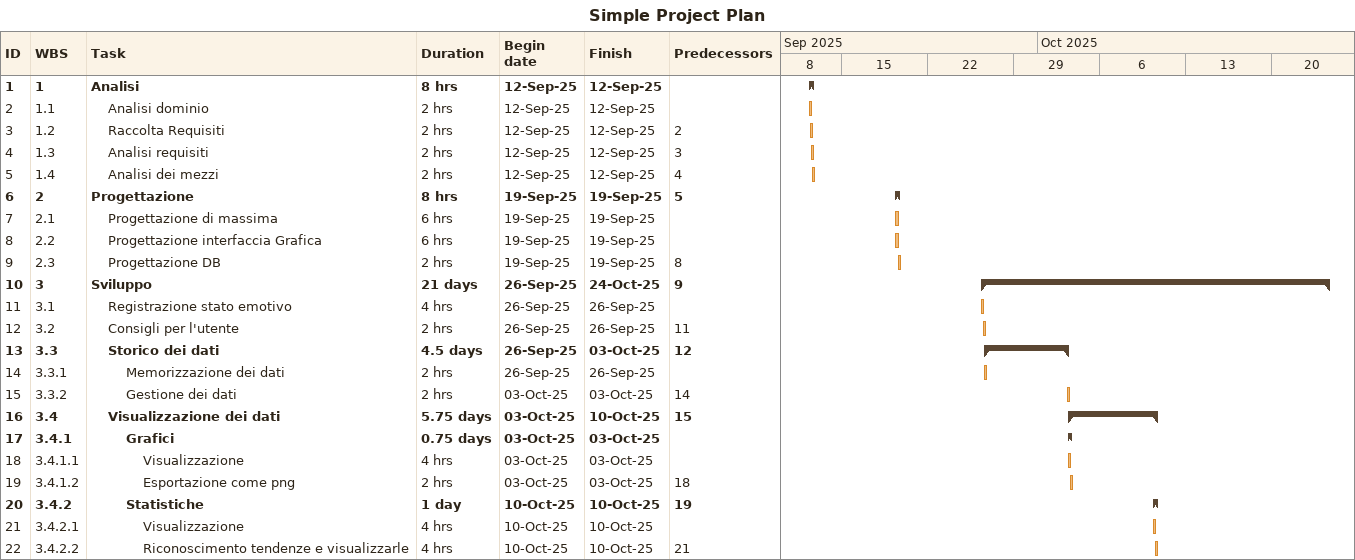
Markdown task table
Simple Project Plan

| ID | WBS | Task | Duration | Start | Finish | Predecessors |
|---|---|---|---|---|---|---|
| 1 | 1 | **Analisi** | 8h | 2025-09-12 | 2025-09-12 |  |
| 2 | 1.1 | Analisi dominio | 2h | 2025-09-12 | 2025-09-12 |  |
| 3 | 1.2 | Raccolta Requisiti | 2h | 2025-09-12 | 2025-09-12 | 2 |
| 4 | 1.3 | Analisi requisiti | 2h | 2025-09-12 | 2025-09-12 | 3 |
| 5 | 1.4 | Analisi dei mezzi | 2h | 2025-09-12 | 2025-09-12 | 4 |
| 6 | 2 | **Progettazione** | 8h | 2025-09-19 | 2025-09-19 | 5 |
| 7 | 2.1 | Progettazione di massima | 6h | 2025-09-19 | 2025-09-19 |  |
| 8 | 2.2 | Progettazione interfaccia Grafica | 6h | 2025-09-19 | 2025-09-19 |  |
| 9 | 2.3 | Progettazione DB | 2h | 2025-09-19 | 2025-09-19 | 8 |
| 10 | 3 | **Sviluppo** | 21d | 2025-09-26 | 2025-10-24 | 9 |
| 11 | 3.1 | Registrazione stato emotivo | 4h | 2025-09-26 | 2025-09-26 |  |
| 12 | 3.2 | Consigli per l'utente | 2h | 2025-09-26 | 2025-09-26 | 11 |
| 13 | 3.3 | **Storico dei dati** | 4.5d | 2025-09-26 | 2025-10-03 | 12 |
| 14 | 3.3.1 | Memorizzazione dei dati | 2h | 2025-09-26 | 2025-09-26 |  |
| 15 | 3.3.2 | Gestione dei dati | 2h | 2025-10-03 | 2025-10-03 | 14 |
| 16 | 3.4 | **Visualizzazione dei dati** | 5.75d | 2025-10-03 | 2025-10-10 | 15 |
| 17 | 3.4.1 | **Grafici** | 0.75d | 2025-10-03 | 2025-10-03 |  |
| 18 | 3.4.1.1 | Visualizzazione | 4h | 2025-10-03 | 2025-10-03 |  |
| 19 | 3.4.1.2 | Esportazione come png | 2h | 2025-10-03 | 2025-10-03 | 18 |
| 20 | 3.4.2 | **Statistiche** | 1d | 2025-10-10 | 2025-10-10 | 19 |
| 21 | 3.4.2.1 | Visualizzazione | 4h | 2025-10-10 | 2025-10-10 |  |
| 22 | 3.4.2.2 | Riconoscimento tendenze e visualizzarle | 4h | 2025-10-10 | 2025-10-10 | 21 |
